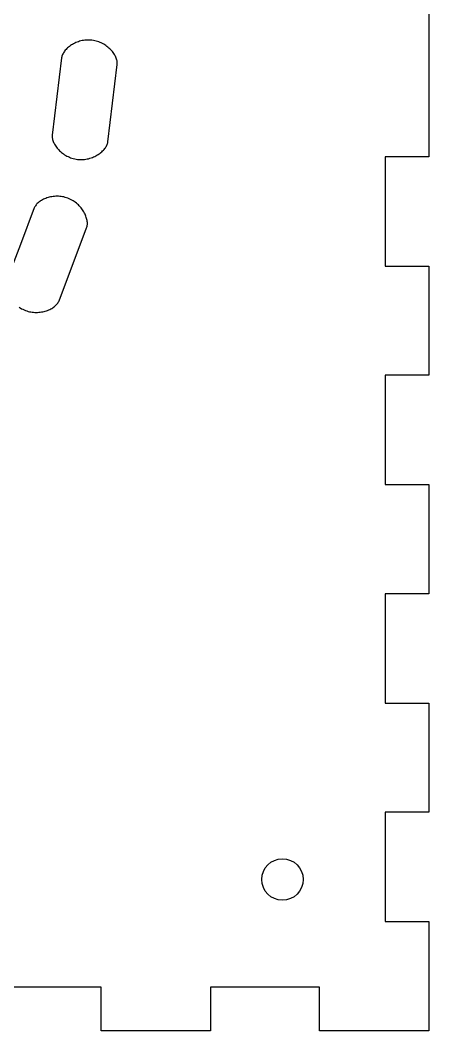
# Model space of a CAD drawing. Extents: x 5 to 376, y 5 to 380.
# Drawn here: x 150.8 to 188.2, y 195.4 to 287.9 of the extents above; entities that cross this region are included whole.
import ezdxf

# ---------------------------------------------------------------- set-up
doc = ezdxf.new("R2010")
doc.units = 0
doc.header["$MEASUREMENT"] = 0
doc.layers.add('Gas', color=7, linetype='Continuous')

msp = doc.modelspace()

# ---------------------------------------------------------------- linework, layer by layer
at = {"layer": 'Gas', "color": 0}
for p, q in [((188.177426, 300.354994), (188.177426, 275.355044)), ((155.973201, 285.84888), (155.862973, 285.803872)), ((156.086307, 285.889837), (155.973201, 285.84888)), ((156.2021, 285.926505), (156.086307, 285.889837)), ((156.320389, 285.958644), (156.2021, 285.926505)), ((156.440984, 285.986015), (156.320389, 285.958644)), ((156.563692, 286.008378), (156.440984, 285.986015)), ((156.688324, 286.025496), (156.563692, 286.008378)), ((156.814689, 286.037127), (156.688324, 286.025496)), ((156.942594, 286.043034), (156.814689, 286.037127)), ((157.07185, 286.042976), (156.942594, 286.043034)), ((157.202266, 286.036716), (157.07185, 286.042976)), ((157.333649, 286.024012), (157.202266, 286.036716)), ((157.464261, 286.004903), (157.333649, 286.024012)), ((157.592403, 285.97977), (157.464261, 286.004903)), ((157.717944, 285.948889), (157.592403, 285.97977)), ((157.840757, 285.91254), (157.717944, 285.948889)), ((157.960712, 285.871), (157.840757, 285.91254)), ((158.077681, 285.824547), (157.960712, 285.871)), ((158.191535, 285.77346), (158.077681, 285.824547)), ((154.778816, 284.958995), (154.728934, 284.882393)), ((154.834249, 285.034894), (154.778816, 284.958995)), ((154.895044, 285.109853), (154.834249, 285.034894)), ((154.961008, 285.183631), (154.895044, 285.109853)), ((155.031951, 285.255989), (154.961008, 285.183631)), ((155.107681, 285.326689), (155.031951, 285.255989)), ((155.188009, 285.395491), (155.107681, 285.326689)), ((155.272742, 285.462156), (155.188009, 285.395491)), ((155.361691, 285.526444), (155.272742, 285.462156)), ((155.454663, 285.588117), (155.361691, 285.526444)), ((155.551469, 285.646936), (155.454663, 285.588117)), ((155.651916, 285.702661), (155.551469, 285.646936)), ((155.755815, 285.755052), (155.651916, 285.702661)), ((155.862973, 285.803872), (155.755815, 285.755052)), ((158.302144, 285.718016), (158.191535, 285.77346)), ((158.409379, 285.658493), (158.302144, 285.718016)), ((158.513113, 285.59517), (158.409379, 285.658493)), ((158.613215, 285.528324), (158.513113, 285.59517)), ((158.709557, 285.458234), (158.613215, 285.528324)), ((158.802011, 285.385177), (158.709557, 285.458234)), ((158.890446, 285.309432), (158.802011, 285.385177)), ((158.974734, 285.231276), (158.890446, 285.309432)), ((159.054747, 285.150988), (158.974734, 285.231276)), ((159.130354, 285.068846), (159.054747, 285.150988)), ((159.201428, 284.985127), (159.130354, 285.068846)), ((159.26784, 284.90011), (159.201428, 284.985127)), ((159.32946, 284.814072), (159.26784, 284.90011)), ((154.556925, 284.421436), (154.126846, 280.879419)), ((154.569486, 284.497227), (154.556925, 284.421436)), ((154.588744, 284.573751), (154.569486, 284.497227)), ((154.614509, 284.650768), (154.588744, 284.573751)), ((154.64659, 284.728041), (154.614509, 284.650768)), ((154.684795, 284.805329), (154.64659, 284.728041)), ((154.728934, 284.882393), (154.684795, 284.805329)), ((159.386159, 284.727293), (159.32946, 284.814072)), ((159.437809, 284.640049), (159.386159, 284.727293)), ((159.48428, 284.552619), (159.437809, 284.640049)), ((159.525444, 284.46528), (159.48428, 284.552619)), ((159.561172, 284.378312), (159.525444, 284.46528)), ((159.591335, 284.291991), (159.561172, 284.378312)), ((159.615803, 284.206596), (159.591335, 284.291991)), ((159.634449, 284.122405), (159.615803, 284.206596)), ((159.647142, 284.039696), (159.634449, 284.122405)), ((159.653755, 283.958747), (159.647142, 284.039696)), ((158.788064, 276.719205), (159.648221, 283.803241)), ((159.648221, 283.803241), (159.654158, 283.879836)), ((159.654158, 283.879836), (159.653755, 283.958747)), ((154.126846, 280.879419), (153.696767, 277.337401)), ((153.696767, 277.337401), (153.69083, 277.260803)), ((153.69083, 277.260803), (153.691232, 277.181883)), ((153.691232, 277.181883), (153.697841, 277.10092)), ((153.697841, 277.10092), (153.71053, 277.018193)), ((153.71053, 277.018193), (153.729169, 276.933979)), ((153.729169, 276.933979), (153.753629, 276.848558)), ((153.753629, 276.848558), (153.78378, 276.762207)), ((153.78378, 276.762207), (153.819493, 276.675205)), ((153.819493, 276.675205), (153.860639, 276.587831)), ((153.860639, 276.587831), (153.907088, 276.500362)), ((158.756197, 276.566885), (158.775491, 276.643413)), ((158.775491, 276.643413), (158.788064, 276.719205)), ((153.907088, 276.500362), (153.958712, 276.413078)), ((153.958712, 276.413078), (154.015381, 276.326257)), ((154.015381, 276.326257), (154.076966, 276.240178)), ((154.076966, 276.240178), (154.143337, 276.155118)), ((154.143337, 276.155118), (154.214366, 276.071356)), ((154.214366, 276.071356), (154.289922, 275.989171)), ((154.289922, 275.989171), (154.369878, 275.908841)), ((154.369878, 275.908841), (154.454103, 275.830645)), ((154.454103, 275.830645), (154.542468, 275.75486)), ((154.542468, 275.75486), (154.634844, 275.681766)), ((154.634844, 275.681766), (154.731102, 275.611641)), ((157.98159, 275.613932), (158.070695, 275.67825)), ((158.070695, 275.67825), (158.155588, 275.744943)), ((158.155588, 275.744943), (158.236075, 275.813772)), ((158.236075, 275.813772), (158.311964, 275.884498)), ((158.311964, 275.884498), (158.383061, 275.956881)), ((158.383061, 275.956881), (158.449174, 276.030682)), ((158.449174, 276.030682), (158.510109, 276.105661)), ((158.510109, 276.105661), (158.565675, 276.18158)), ((158.565675, 276.18158), (158.615677, 276.258198)), ((158.615677, 276.258198), (158.659923, 276.335277)), ((158.659923, 276.335277), (158.698221, 276.412578)), ((158.698221, 276.412578), (158.730376, 276.48986)), ((158.730376, 276.48986), (158.756197, 276.566885)), ((154.731102, 275.611641), (154.831112, 275.544764)), ((154.831112, 275.544764), (154.934745, 275.481412)), ((154.934745, 275.481412), (155.041872, 275.421864)), ((155.041872, 275.421864), (155.152364, 275.366399)), ((155.152364, 275.366399), (155.266091, 275.315296)), ((155.266091, 275.315296), (155.382925, 275.268832)), ((155.382925, 275.268832), (155.502735, 275.227286)), ((155.502735, 275.227286), (155.625393, 275.190936)), ((155.625393, 275.190936), (155.750769, 275.160062)), ((155.750769, 275.160062), (155.878734, 275.13494)), ((155.878734, 275.13494), (156.009159, 275.115851)), ((156.009159, 275.115851), (156.140368, 275.103172)), ((156.140368, 275.103172), (156.270644, 275.096937)), ((156.270644, 275.096937), (156.399793, 275.096907)), ((156.399793, 275.096907), (156.527623, 275.102842)), ((156.527623, 275.102842), (156.653941, 275.114502)), ((156.653941, 275.114502), (156.778554, 275.13165)), ((156.778554, 275.13165), (156.901269, 275.154044)), ((156.901269, 275.154044), (157.021892, 275.181446)), ((157.021892, 275.181446), (157.140233, 275.213617)), ((157.140233, 275.213617), (157.256096, 275.250317)), ((157.256096, 275.250317), (157.36929, 275.291307)), ((157.36929, 275.291307), (157.479621, 275.336348)), ((157.479621, 275.336348), (157.586897, 275.385199)), ((157.586897, 275.385199), (157.690925, 275.437623)), ((157.690925, 275.437623), (157.791512, 275.493379)), ((157.791512, 275.493379), (157.888464, 275.552229)), ((157.888464, 275.552229), (157.98159, 275.613932)), ((188.177426, 275.355044), (184.177434, 275.355044)), ((184.177434, 275.355044), (184.177434, 265.355064)), ((152.330672, 271.076181), (152.269373, 271.011919)), ((152.397436, 271.138619), (152.330672, 271.076181)), ((152.469423, 271.199047), (152.397436, 271.138619)), ((152.546389, 271.257278), (152.469423, 271.199047)), ((152.628093, 271.313126), (152.546389, 271.257278)), ((152.714291, 271.366404), (152.628093, 271.313126)), ((152.804741, 271.416926), (152.714291, 271.366404)), ((152.899199, 271.464505), (152.804741, 271.416926)), ((152.997425, 271.508955), (152.899199, 271.464505)), ((153.099174, 271.550088), (152.997425, 271.508955)), ((153.204204, 271.58772), (153.099174, 271.550088)), ((153.312273, 271.621662), (153.204204, 271.58772)), ((153.423137, 271.651729), (153.312273, 271.621662)), ((153.536555, 271.677733), (153.423137, 271.651729)), ((153.652283, 271.699489), (153.536555, 271.677733)), ((153.770078, 271.71681), (153.652283, 271.699489)), ((153.889699, 271.72951), (153.770078, 271.71681)), ((154.010903, 271.737401), (153.889699, 271.72951)), ((154.133446, 271.740298), (154.010903, 271.737401)), ((154.257087, 271.738013), (154.133446, 271.740298)), ((154.381582, 271.730361), (154.257087, 271.738013)), ((154.506688, 271.717154), (154.381582, 271.730361)), ((154.632164, 271.698206), (154.506688, 271.717154)), ((154.757767, 271.673332), (154.632164, 271.698206)), ((154.883253, 271.642343), (154.757767, 271.673332)), ((155.008381, 271.605054), (154.883253, 271.642343)), ((155.132907, 271.561278), (155.008381, 271.605054)), ((155.25515, 271.511466), (155.132907, 271.561278)), ((155.373553, 271.456397), (155.25515, 271.511466)), ((155.488056, 271.396369), (155.373553, 271.456397)), ((155.598601, 271.331685), (155.488056, 271.396369)), ((155.70513, 271.262645), (155.598601, 271.331685)), ((155.807583, 271.18955), (155.70513, 271.262645)), ((155.905902, 271.1127), (155.807583, 271.18955)), ((156.000028, 271.032397), (155.905902, 271.1127)), ((156.089903, 270.94894), (156.000028, 271.032397)), ((152.053347, 270.669783), (150.788105, 267.333614)), ((152.083681, 270.740365), (152.053347, 270.669783)), ((152.120693, 270.810057), (152.083681, 270.740365)), ((152.164141, 270.87867), (152.120693, 270.810057)), ((152.213782, 270.94602), (152.164141, 270.87867)), ((152.269373, 271.011919), (152.213782, 270.94602)), ((156.175468, 270.862632), (156.089903, 270.94894)), ((156.256665, 270.773773), (156.175468, 270.862632)), ((156.333434, 270.682663), (156.256665, 270.773773)), ((156.405717, 270.589604), (156.333434, 270.682663)), ((156.473455, 270.494896), (156.405717, 270.589604)), ((156.53659, 270.39884), (156.473455, 270.494896)), ((156.595064, 270.301736), (156.53659, 270.39884)), ((156.648816, 270.203887), (156.595064, 270.301736)), ((156.69779, 270.105591), (156.648816, 270.203887)), ((156.741925, 270.007151), (156.69779, 270.105591)), ((156.781164, 269.908868), (156.741925, 270.007151)), ((156.815448, 269.81104), (156.781164, 269.908868)), ((156.844719, 269.713971), (156.815448, 269.81104)), ((156.868916, 269.61796), (156.844719, 269.713971)), ((156.887983, 269.523308), (156.868916, 269.61796)), ((156.901859, 269.430317), (156.887983, 269.523308)), ((156.910488, 269.339286), (156.901859, 269.430317)), ((156.913809, 269.250517), (156.910488, 269.339286)), ((156.911764, 269.16431), (156.913809, 269.250517)), ((154.318272, 262.178787), (156.848756, 268.851124)), ((156.848756, 268.851124), (156.87285, 268.924073)), ((156.87285, 268.924073), (156.891344, 269.000788)), ((156.891344, 269.000788), (156.904296, 269.080967)), ((156.904296, 269.080967), (156.911764, 269.16431)), ((150.788105, 267.333614), (149.522863, 263.997446)), ((184.177434, 265.355064), (188.177426, 265.355064)), ((188.177426, 265.355064), (188.177426, 255.355084)), ((154.040568, 261.772431), (154.101975, 261.836681)), ((154.101975, 261.836681), (154.157659, 261.90257)), ((154.157659, 261.90257), (154.207375, 261.969912)), ((154.207375, 261.969912), (154.250879, 262.038519)), ((154.250879, 262.038519), (154.287926, 262.108206)), ((154.287926, 262.108206), (154.318272, 262.178787)), ((150.664983, 261.585462), (150.771369, 261.51645)), ((150.771369, 261.51645), (150.881764, 261.451803)), ((150.881764, 261.451803), (150.996108, 261.391821)), ((150.996108, 261.391821), (151.114343, 261.336806)), ((151.114343, 261.336806), (151.236409, 261.287059)), ((151.236409, 261.287059), (151.360772, 261.243348)), ((151.360772, 261.243348), (151.48577, 261.206117)), ((151.48577, 261.206117), (151.611159, 261.17518)), ((151.611159, 261.17518), (151.736695, 261.150351)), ((151.736695, 261.150351), (151.862133, 261.131443)), ((151.862133, 261.131443), (151.987228, 261.11827)), ((151.987228, 261.11827), (152.111736, 261.110646)), ((152.111736, 261.110646), (152.235413, 261.108385)), ((152.235413, 261.108385), (152.358013, 261.1113)), ((152.358013, 261.1113), (152.479293, 261.119206)), ((152.479293, 261.119206), (152.599007, 261.131916)), ((152.599007, 261.131916), (152.716911, 261.149243)), ((152.716911, 261.149243), (152.832761, 261.171003)), ((152.832761, 261.171003), (152.946312, 261.197008)), ((152.946312, 261.197008), (153.057319, 261.227072)), ((153.057319, 261.227072), (153.165538, 261.261009)), ((153.165538, 261.261009), (153.270724, 261.298633)), ((153.270724, 261.298633), (153.372632, 261.339757)), ((153.372632, 261.339757), (153.471019, 261.384196)), ((153.471019, 261.384196), (153.565639, 261.431764)), ((153.565639, 261.431764), (153.656248, 261.482273)), ((153.656248, 261.482273), (153.742602, 261.535538)), ((153.742602, 261.535538), (153.824455, 261.591372)), ((153.824455, 261.591372), (153.901564, 261.64959)), ((153.901564, 261.64959), (153.973683, 261.710005)), ((153.973683, 261.710005), (154.040568, 261.772431)), ((188.177426, 255.355084), (184.177434, 255.355084)), ((184.177434, 255.355084), (184.177434, 245.355104)), ((184.177434, 245.355104), (188.177426, 245.355104)), ((188.177426, 245.355104), (188.177426, 235.355124)), ((188.177426, 235.355124), (184.177434, 235.355124)), ((184.177434, 235.355124), (184.177434, 225.355144)), ((184.177434, 225.355144), (188.177426, 225.355144)), ((188.177426, 225.355144), (188.177426, 215.355164)), ((188.177426, 215.355164), (184.177434, 215.355164)), ((184.177434, 215.355164), (184.177434, 205.355184)), ((184.177434, 205.355184), (188.177426, 205.355184)), ((188.177426, 205.355184), (188.177426, 195.355204)), ((158.177486, 199.355196), (148.177506, 199.355196)), ((158.177486, 195.355204), (158.177486, 199.355196)), ((178.177446, 199.355196), (168.177466, 199.355196)), ((168.177466, 199.355196), (168.177466, 195.355204)), ((178.177446, 195.355204), (178.177446, 199.355196)), ((168.177466, 195.355204), (158.177486, 195.355204)), ((188.177426, 195.355204), (178.177446, 195.355204))]:
    msp.add_line(p, q, dxfattribs=at)
msp.add_circle((174.777538, 209.205219), 1.899996, dxfattribs=at)

doc.saveas('drawing.dxf')
